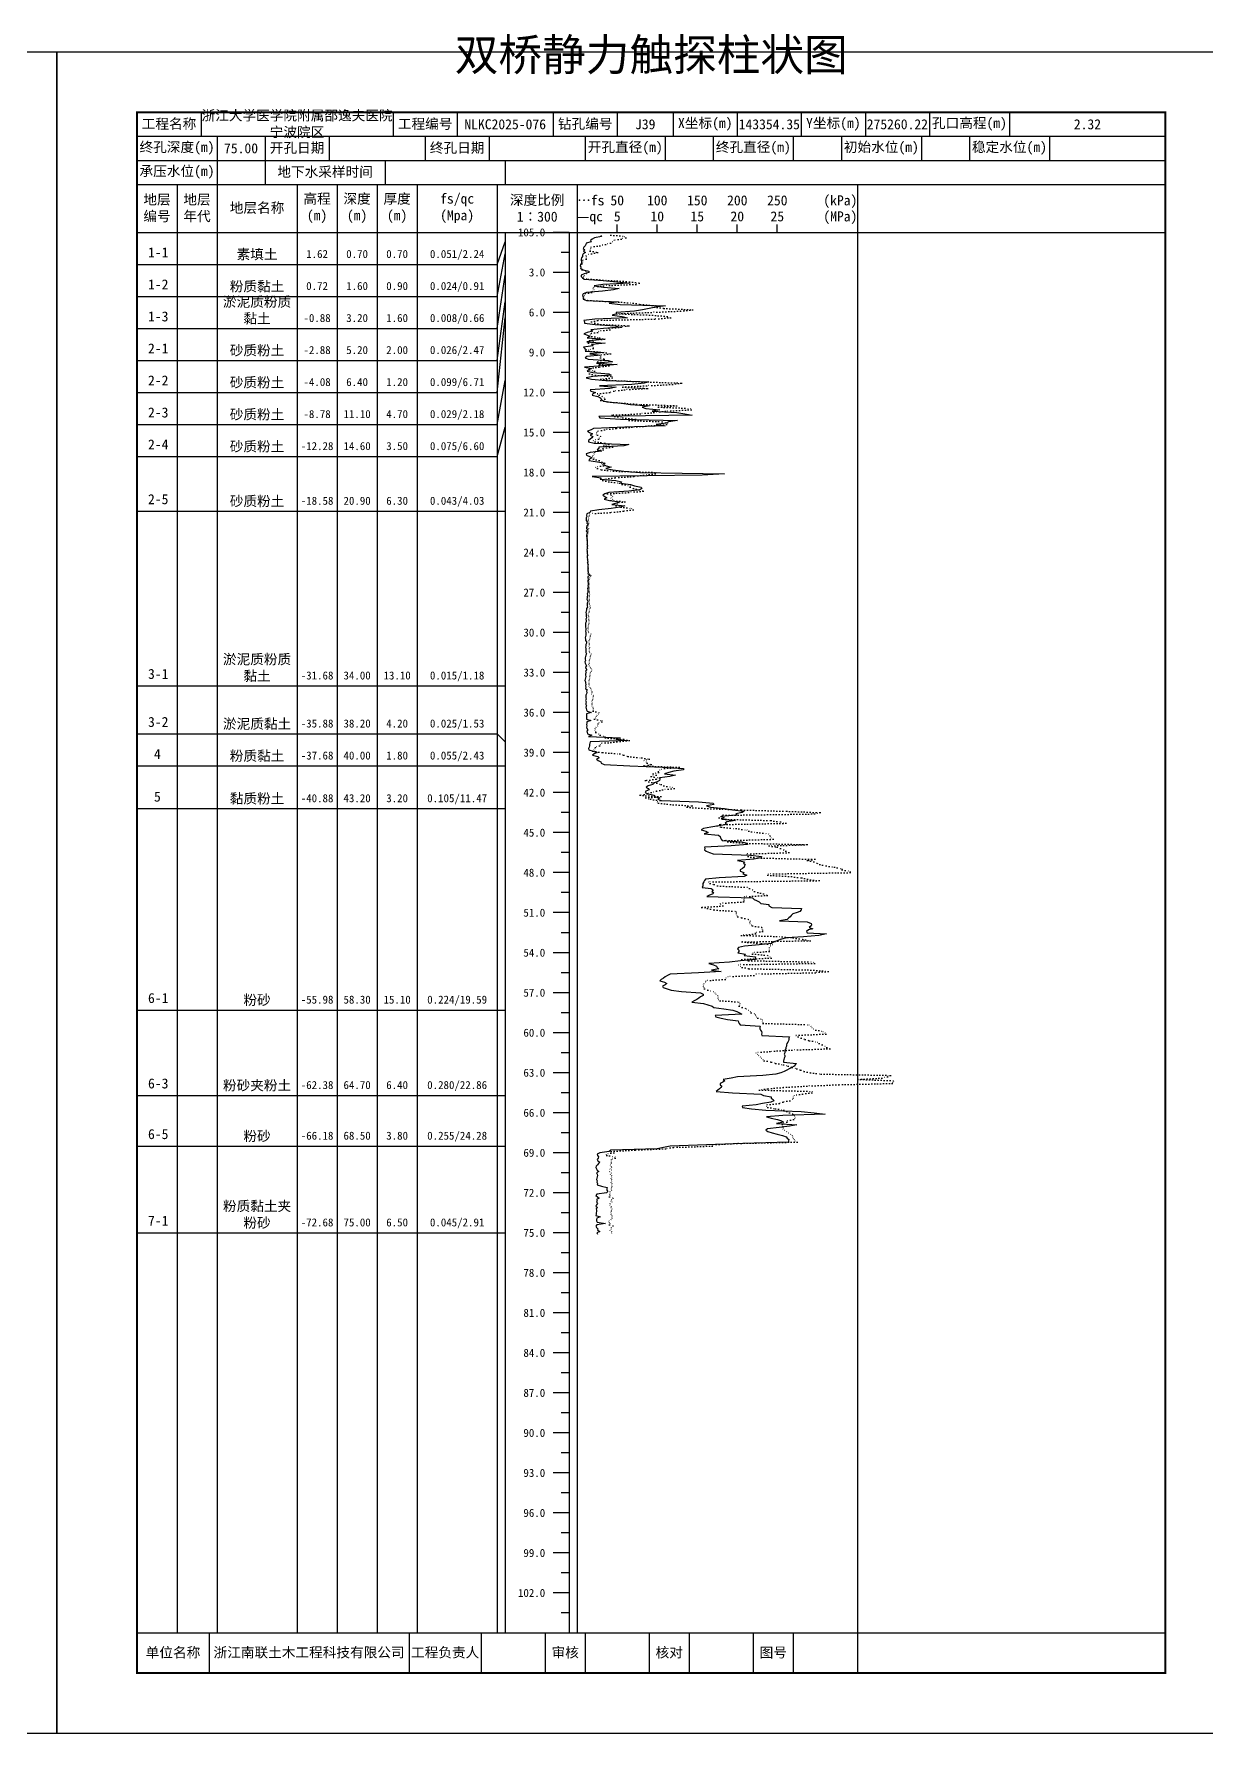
# Model space of a CAD drawing. Extents: x 297 to 65340, y 0 to 425.
# Drawn here: x 11577.3 to 11870.1, y 0 to 424.6 of the extents above; entities that cross this region are included whole.
import ezdxf
from ezdxf.enums import TextEntityAlignment as Align

# ---------------------------------------------------------------- set-up
doc = ezdxf.new("R2010")
doc.units = 0
doc.linetypes.add('DOT', pattern=[6.35, 0, -6.35])
doc.layers.add('FRAME', color=7, linetype='CONTINUOUS')
doc.layers.add('STRATUM', color=7, linetype='CONTINUOUS')
doc.styles.add('ST', font='')
doc.styles.get('ST').set_extended_font_data('SimSun')

msp = doc.modelspace()

# ---------------------------------------------------------------- linework, layer by layer
at = {"layer": 'FRAME', "color": 245, "linetype": 'Continuous'}
for points in [[(11286, 0), (11583, 0), (11583, 420), (11286, 420)], [(11583, 0), (11880, 0), (11880, 420), (11583, 420)]]:
    msp.add_lwpolyline(points, close=True, dxfattribs=at)
at = {"layer": 'FRAME', "linetype": 'Continuous', "const_width": 0.5}
msp.add_lwpolyline([(11603, 15), (11860, 15), (11860, 405), (11603, 405)], close=True, dxfattribs=at)
at = {"layer": 'FRAME', "color": 0, "linetype": 'Continuous'}
for points in [[(11619, 405), (11619, 399)], [(11667, 405), (11667, 399)], [(11683, 405), (11683, 399)], [(11707, 405), (11707, 399)], [(11723, 405), (11723, 399)], [(11737, 405), (11737, 399)], [(11753, 405), (11753, 399)], [(11769, 405), (11769, 399)], [(11785, 405), (11785, 399)], [(11801, 405), (11801, 399)], [(11821, 405), (11821, 399)], [(11860, 405), (11860, 399)], [(11603, 399), (11860, 399)], [(11623, 399), (11623, 393)], [(11635, 399), (11635, 393)], [(11651, 399), (11651, 393)], [(11675, 399), (11675, 393)], [(11691, 399), (11691, 393)], [(11715, 399), (11715, 393)], [(11735, 399), (11735, 393)], [(11747, 399), (11747, 393)], [(11767, 399), (11767, 393)], [(11779, 399), (11779, 393)], [(11799, 399), (11799, 393)], [(11811, 399), (11811, 393)], [(11831, 399), (11831, 393)], [(11860, 399), (11860, 393)], [(11603, 393), (11860, 393)], [(11623, 393), (11623, 387)], [(11635, 393), (11635, 387)], [(11665, 393), (11665, 387)], [(11695, 393), (11695, 387)], [(11603, 387), (11860, 387)], [(11613, 387), (11613, 25)], [(11623, 387), (11623, 25)], [(11643, 387), (11643, 25)], [(11653, 387), (11653, 25)], [(11663, 387), (11663, 25)], [(11673, 387), (11673, 25)], [(11693, 387), (11693, 25)], [(11713, 387), (11713, 25)], [(11783, 387), (11783, 25)], [(11603, 375), (11860, 375)], [(11695, 375), (11695, 25)], [(11711, 375), (11711, 25)], [(11723, 375), (11723, 377)], [(11733, 375), (11733, 377)], [(11743, 375), (11743, 377)], [(11753, 375), (11753, 377)], [(11763, 375), (11763, 377)], [(11603, 25), (11860, 25)], [(11621, 25), (11621, 15)], [(11671, 25), (11671, 15)], [(11689, 25), (11689, 15)], [(11705, 25), (11705, 15)], [(11715, 25), (11715, 15)], [(11731, 25), (11731, 15)], [(11741, 25), (11741, 15)], [(11757, 25), (11757, 15)], [(11767, 25), (11767, 15)], [(11783, 25), (11783, 15)]]:
    msp.add_lwpolyline(points, dxfattribs=at)
at = {"layer": 'STRATUM', "linetype": 'Continuous'}
for points in [[(11711, 375), (11707, 375)], [(11718.94, 374.33), (11719.04, 374), (11717.36, 373.67), (11716.74, 373.33), (11716.32, 373), (11716.52, 372.67), (11715.24, 372.33), (11715.12, 372), (11714.96, 371.67), (11714.64, 371.33), (11714.5, 371), (11714.88, 370.67), (11714.54, 370.33), (11715.06, 370), (11714.46, 369.67), (11714.28, 369.33), (11714.32, 369), (11714.06, 368.67), (11713.96, 368.33), (11714.02, 368), (11714.06, 367.67), (11714.06, 367.33), (11713.84, 367), (11713.76, 366.67), (11713.92, 366.33), (11713.84, 366), (11714.48, 365.67), (11715.88, 365.33), (11715.92, 365), (11714.76, 364.67), (11713.96, 364.33), (11713.96, 364), (11714.34, 363.67), (11714.74, 363.33), (11719.46, 363), (11722.94, 362.67), (11726.2, 362.33), (11719.4, 362), (11717.22, 361.67), (11719.6, 361.33), (11723.5, 361), (11722.08, 360.67), (11719.34, 360.33), (11715.32, 360), (11714.46, 359.67), (11714.32, 359.33), (11714.42, 359), (11714.48, 358.67), (11714.48, 358.33), (11715.3, 358), (11723.34, 357.67), (11721, 357.33), (11723.74, 357), (11735.04, 356.67), (11732.66, 356.33), (11731, 356), (11729.34, 355.67), (11727.28, 355.33), (11722.72, 355), (11722.8, 354.67), (11721.72, 354.33), (11724.2, 354), (11725.56, 353.67), (11717.38, 353.33), (11714.64, 353), (11714.8, 352.67), (11714.82, 352.33), (11717.5, 352), (11722.46, 351.67), (11723.74, 351.33), (11719.56, 351), (11716.4, 350.67), (11716.9, 350.33), (11715.52, 350), (11714.68, 349.67), (11715.58, 349.33), (11716.14, 349), (11715.48, 348.67), (11719.98, 348.33), (11717, 348), (11715.42, 347.67), (11720, 347.33), (11716.68, 347), (11716.88, 346.67), (11714.6, 346.33), (11714.9, 346), (11715.32, 345.67), (11714.96, 345.33), (11719.76, 345), (11716.16, 344.67), (11718.98, 344.33), (11715.42, 344), (11714.98, 343.67), (11715.7, 343.33), (11720.74, 343), (11721.84, 342.67), (11717.8, 342.33), (11722.96, 342), (11719.4, 341.67), (11714.84, 341.33), (11716.6, 341), (11715.78, 340.67), (11715.46, 340.33), (11716.88, 340), (11720.94, 339.67), (11721.48, 339.33), (11716.9, 339), (11715.22, 338.67), (11716.56, 338.33), (11720.18, 338), (11730.92, 337.67), (11729.7, 337.33), (11726.66, 337), (11718.54, 336.67), (11722.76, 336.33), (11721.12, 336), (11716.24, 335.67), (11716.44, 335.33), (11717.58, 335), (11716.88, 334.67), (11716.7, 334.33), (11718.16, 334), (11718.74, 333.67), (11718.96, 333.33), (11719.28, 333), (11720.38, 332.67), (11724.04, 332.33), (11726.32, 332), (11730.98, 331.67), (11729.22, 331.33), (11730.14, 331), (11733.66, 330.67), (11731.7, 330.33), (11737.9, 330), (11739.9, 329.67), (11741.7, 329.33), (11718.42, 329), (11718.68, 328.67), (11723.8, 328.33), (11738.04, 328), (11735.8, 327.67), (11735.24, 327.33), (11732.76, 327), (11735, 326.67), (11724.94, 326.33), (11717.06, 326), (11716.46, 325.67), (11715.58, 325.33), (11716.04, 325), (11716.78, 324.67), (11716.24, 324.33), (11716.88, 324), (11716.66, 323.67), (11716.22, 323.33), (11715.82, 323), (11715.82, 322.67), (11717.26, 322.33), (11725.88, 322), (11724.62, 321.67), (11718.38, 321.33), (11718.38, 321), (11718.02, 320.67), (11719.04, 320.33), (11716.26, 320), (11715.24, 319.67), (11715.34, 319.33), (11716.04, 319), (11716.64, 318.67), (11716.08, 318.33), (11715.94, 318), (11718.1, 317.67), (11719.98, 317.33), (11719.58, 317), (11720.26, 316.67), (11721.52, 316.33), (11720.18, 316), (11721.88, 315.67), (11724.66, 315.33), (11728.62, 315), (11749.84, 314.67), (11744.2, 314.33), (11716.7, 314), (11719.02, 313.67), (11718.76, 313.33), (11722.68, 313), (11724.08, 312.67), (11723.94, 312.33), (11726.3, 312), (11727.28, 311.67), (11729, 311.33), (11729.14, 311), (11728.68, 310.67), (11725.94, 310.33), (11720.88, 310), (11719.9, 309.67), (11719.38, 309.33), (11719.92, 309), (11720.4, 308.67), (11719.76, 308.33), (11721.04, 308), (11723.66, 307.67), (11722.84, 307.33), (11721.68, 307), (11724.88, 306.67), (11723.62, 306.33), (11721.52, 306), (11718.44, 305.67), (11716.28, 305.33), (11716.18, 305), (11715.44, 304.67), (11715.34, 304.33), (11715.4, 304), (11715.22, 303.67), (11715.2, 303.33), (11715.26, 303), (11715.5, 302.67), (11715.38, 302.33), (11715.7, 302), (11715.38, 301.67), (11715.34, 301.33), (11715.3, 301), (11715.56, 300.67), (11715.26, 300.33), (11715.54, 300), (11715.38, 299.67), (11715.34, 299.33), (11715.34, 299), (11715.38, 298.67), (11715.42, 298.33), (11715.48, 298), (11715.46, 297.67), (11715.5, 297.33), (11715.5, 297), (11715.54, 296.67), (11715.5, 296.33), (11715.46, 296), (11715.44, 295.67), (11715.5, 295.33), (11715.48, 295), (11715.48, 294.67), (11715.66, 294.33), (11715.52, 294), (11715.52, 293.67), (11715.54, 293.33), (11715.6, 293), (11715.62, 292.67), (11715.6, 292.33), (11715.74, 292), (11715.68, 291.67), (11715.66, 291.33), (11715.66, 291), (11715.66, 290.67), (11715.68, 290.33), (11715.7, 290), (11715.62, 289.67), (11716.26, 289.33), (11715.64, 289), (11715.66, 288.67), (11715.7, 288.33), (11715.66, 288), (11715.66, 287.67), (11715.72, 287.33), (11715.7, 287), (11715.66, 286.67), (11715.72, 286.33), (11715.54, 286), (11715.68, 285.67), (11715.66, 285.33), (11715.66, 285), (11715.52, 284.67), (11715.56, 284.33), (11715.48, 284), (11715.48, 283.67), (11715.42, 283.33), (11715.56, 283), (11715.66, 282.67), (11715.52, 282.33), (11715.5, 282), (11715.52, 281.67), (11715.54, 281.33), (11715.3, 281), (11715.32, 280.67), (11715.2, 280.33), (11715.16, 280), (11715.2, 279.67), (11715.24, 279.33), (11715.2, 279), (11715.3, 278.67), (11715.16, 278.33), (11715.24, 278), (11715.22, 277.67), (11715.06, 277.33), (11715.08, 277), (11715.08, 276.67), (11715.04, 276.33), (11715.12, 276), (11715.14, 275.67), (11715.06, 275.33), (11715.12, 275), (11715.18, 274.67), (11715.12, 274.33), (11715.08, 274), (11715.02, 273.67), (11715.06, 273.33), (11715.04, 273), (11715.3, 272.67), (11715.3, 272.33), (11715.14, 272), (11715.12, 271.67), (11715.08, 271.33), (11715.18, 271), (11715.14, 270.67), (11715.12, 270.33), (11715.12, 270), (11715.32, 269.67), (11715.18, 269.33), (11715.08, 269), (11715.02, 268.67), (11715.02, 268.33), (11715.04, 268), (11714.92, 267.67), (11714.96, 267.33), (11715.16, 267), (11715.34, 266.67), (11715.04, 266.33), (11715.14, 266), (11715.4, 265.67), (11715.06, 265.33), (11715.22, 265), (11715.08, 264.67), (11715.08, 264.33), (11715.18, 264), (11715.04, 263.67), (11715.02, 263.33), (11714.88, 263), (11715.08, 262.67), (11715.1, 262.33), (11715.12, 262), (11715.06, 261.67), (11715.12, 261.33), (11715.08, 261), (11715.52, 260.67), (11715.32, 260.33), (11715.44, 260), (11715.28, 259.67), (11715.12, 259.33), (11715.14, 259), (11715.12, 258.67), (11715.24, 258.33), (11715.08, 258), (11715.22, 257.67), (11715.12, 257.33), (11715.18, 257), (11715.32, 256.67), (11715.16, 256.33), (11715.22, 256), (11715.32, 255.67), (11715.48, 255.33), (11716.5, 255), (11715.34, 254.67), (11715.3, 254.33), (11715.3, 254), (11715.34, 253.67), (11715.34, 253.33), (11716.44, 253), (11715.4, 252.67), (11715.44, 252.33), (11715.36, 252), (11715.44, 251.67), (11715.34, 251.33), (11715.42, 251), (11715.64, 250.67), (11715.44, 250.33), (11715.5, 250), (11715.54, 249.67), (11716.68, 249.33), (11715.86, 249), (11723.72, 248.67), (11722.62, 248.33), (11725.68, 248), (11716.24, 247.67), (11716.12, 247.33), (11716.06, 247), (11716.04, 246.67), (11716, 246.33), (11715.78, 246), (11715.88, 245.67), (11717.02, 245.33), (11717.96, 245), (11717.24, 244.67), (11716.84, 244.33), (11718.16, 244), (11718.46, 243.67), (11717.86, 243.33), (11718.24, 243), (11718.88, 242.67), (11718.98, 242.33), (11719.7, 242), (11726.14, 241.67), (11734.32, 241.33), (11739.52, 241), (11739.6, 240.67), (11737.12, 240.33), (11735.9, 240), (11734.84, 239.67), (11737.58, 239.33), (11736.12, 239), (11733.68, 238.67), (11733.68, 238.33), (11733.58, 238), (11733.02, 237.67), (11731.96, 237.33), (11731.9, 237), (11730.7, 236.67), (11730.22, 236.33), (11730.74, 236), (11731.02, 235.67), (11730.14, 235.33), (11730, 235), (11730.72, 234.67), (11732.2, 234.33), (11732.24, 234), (11733.68, 233.67), (11733.14, 233.33), (11734, 233), (11743.3, 232.67), (11746.96, 232.33), (11747.12, 232), (11745.28, 231.67), (11746.28, 231.33), (11749.8, 231), (11751.82, 230.67), (11754.7, 230.33), (11754.22, 230), (11752.66, 229.67), (11752.86, 229.33), (11748.94, 229), (11749.74, 228.67), (11749.14, 228.33), (11752.54, 228), (11750.38, 227.67), (11750, 227.33), (11750.56, 227), (11748.38, 226.67), (11746.4, 226.33), (11744.52, 226), (11744, 225.67), (11745.1, 225.33), (11745.7, 225), (11744.76, 224.67), (11748.28, 224.33), (11748.7, 224), (11748.8, 223.67), (11748.96, 223.33), (11749.24, 223), (11754.12, 222.67), (11755.48, 222.33), (11755.54, 222), (11751.48, 221.67), (11744.78, 221.33), (11744.86, 221), (11744.84, 220.67), (11745.22, 220.33), (11746.02, 220), (11746.98, 219.67), (11756.28, 219.33), (11759.02, 219), (11758.94, 218.67), (11757.14, 218.33), (11753.06, 218), (11754.8, 217.67), (11754.56, 217.33), (11754.98, 217), (11754.78, 216.67), (11754.68, 216.33), (11754.26, 216), (11753.76, 215.67), (11753.76, 215.33), (11754.64, 215), (11754.42, 214.67), (11755.42, 214.33), (11754.7, 214), (11748.5, 213.67), (11745.08, 213.33), (11744.82, 213), (11744.68, 212.67), (11744.36, 212.33), (11744.36, 212), (11744.38, 211.67), (11744.26, 211.33), (11746.48, 211), (11747, 210.67), (11746.64, 210.33), (11747.04, 210), (11746.86, 209.67), (11745.9, 209.33), (11745.36, 209), (11756.8, 208.67), (11757.22, 208.33), (11757.78, 208), (11758.5, 207.67), (11758.9, 207.33), (11760.92, 207), (11760.92, 206.67), (11761.6, 206.33), (11769.02, 206), (11768.96, 205.67), (11768.62, 205.33), (11768, 205), (11766.88, 204.67), (11766.48, 204.33), (11766.22, 204), (11765.92, 203.67), (11765.46, 203.33), (11763.56, 203), (11770.42, 202.67), (11771.5, 202.33), (11771.56, 202), (11771.5, 201.67), (11770.92, 201.33), (11771.88, 201), (11770.82, 200.67), (11770.28, 200.33), (11770.5, 200), (11775.3, 199.67), (11773.36, 199.33), (11769.54, 199), (11765.32, 198.67), (11763.74, 198.33), (11762.98, 198), (11762.16, 197.67), (11761.52, 197.33), (11758.46, 197), (11754.78, 196.67), (11753.32, 196.33), (11753.04, 196), (11753.36, 195.67), (11753.36, 195.33), (11753.16, 195), (11755.08, 194.67), (11754.68, 194.33), (11757.54, 194), (11757.44, 193.67), (11757.56, 193.33), (11753.82, 193), (11751.02, 192.67), (11745.92, 192.33), (11747.04, 192), (11747.82, 191.67), (11747.98, 191.33), (11748.36, 191), (11746.54, 190.67), (11749, 190.33), (11743.34, 190), (11736.26, 189.67), (11735.6, 189.33), (11735, 189), (11734.56, 188.67), (11733.98, 188.33), (11733.62, 188), (11734.78, 187.67), (11735.38, 187.33), (11734.98, 187), (11734.3, 186.67), (11734.48, 186.33), (11735.46, 186), (11736.46, 185.67), (11739.02, 185.33), (11743.8, 185), (11744.48, 184.67), (11744.48, 184.33), (11743.82, 184), (11743.42, 183.67), (11742.88, 183.33), (11742.24, 183), (11741.62, 182.67), (11744.56, 182.33), (11745.68, 182), (11746.7, 181.67), (11747.14, 181.33), (11749.64, 181), (11751.88, 180.67), (11752.88, 180.33), (11753.52, 180), (11754.1, 179.67), (11747.44, 179.33), (11747.6, 179), (11748.96, 178.67), (11750.56, 178.33), (11753.24, 178), (11753.32, 177.67), (11753.44, 177.33), (11753.68, 177), (11758.68, 176.67), (11758.6, 176.33), (11758.64, 176), (11758.82, 175.67), (11759.08, 175.33), (11759.1, 175), (11759.06, 174.67), (11759.16, 174.33), (11766.08, 174), (11765.92, 173.67), (11765.92, 173.33), (11765.78, 173), (11765.62, 172.67), (11765.34, 172.33), (11765.3, 172), (11765.32, 171.67), (11765.16, 171.33), (11765.12, 171), (11764.92, 170.67), (11764.88, 170.33), (11764.86, 170), (11764.7, 169.67), (11764.9, 169.33), (11764.84, 169), (11764.74, 168.67), (11764.64, 168.33), (11764.58, 168), (11764.58, 167.67), (11767.78, 167.33), (11767.5, 167), (11767.2, 166.67), (11766.6, 166.33), (11765.98, 166), (11765.38, 165.67), (11764.72, 165.33), (11763.84, 165), (11762.66, 164.67), (11759.38, 164.33), (11753.04, 164), (11751.44, 163.67), (11749.46, 163.33), (11749.9, 163), (11749.38, 162.67), (11748.74, 162.33), (11748.7, 162), (11749.14, 161.67), (11748.92, 161.33), (11748.52, 161), (11748.1, 160.67), (11747.72, 160.33), (11751.84, 160), (11758.88, 159.67), (11759.54, 159.33), (11761.48, 159), (11761.5, 158.67), (11762, 158.33), (11762.12, 158), (11761.38, 157.67), (11759.3, 157.33), (11757.7, 157), (11754.2, 156.67), (11754.32, 156.33), (11756.52, 156), (11760.1, 155.67), (11768.98, 155.33), (11772.18, 155), (11774.98, 154.67), (11764.34, 154.33), (11760.28, 154), (11761.48, 153.67), (11763.06, 153.33), (11764.06, 153), (11764.58, 152.67), (11762.82, 152.33), (11767.88, 152), (11766.06, 151.67), (11763.44, 151.33), (11760.52, 151), (11760.16, 150.67), (11760.62, 150.33), (11761.7, 150), (11762.98, 149.67), (11764.32, 149.33), (11765.24, 149), (11765.48, 148.67), (11765.86, 148.33), (11765.78, 148), (11765.82, 147.67), (11754.4, 147.33), (11745.32, 147), (11736.24, 146.67), (11734.52, 146.33), (11732.94, 146), (11721.36, 145.67), (11720.96, 145.33), (11718.66, 145), (11717.98, 144.67), (11718.06, 144.33), (11718.3, 144), (11718.2, 143.67), (11718.02, 143.33), (11718.16, 143), (11718.68, 142.67), (11718.3, 142.33), (11718.06, 142), (11717.74, 141.67), (11717.68, 141.33), (11717.86, 141), (11718.02, 140.67), (11718.44, 140.33), (11717.78, 140), (11717.96, 139.67), (11718.06, 139.33), (11717.96, 139), (11717.88, 138.67), (11717.78, 138.33), (11718.02, 138), (11717.94, 137.67), (11718.08, 137.33), (11717.98, 137), (11719.06, 136.67), (11720.52, 136.33), (11720.38, 136), (11720.36, 135.67), (11720.64, 135.33), (11720.34, 135), (11717.9, 134.67), (11717.68, 134.33), (11718.08, 134), (11718.52, 133.67), (11717.78, 133.33), (11717.98, 133), (11717.86, 132.67), (11718.06, 132.33), (11717.78, 132), (11717.68, 131.67), (11718.08, 131.33), (11717.76, 131), (11717.78, 130.67), (11717.86, 130.33), (11717.76, 130), (11717.74, 129.67), (11717.64, 129.33), (11718.7, 129), (11717.9, 128.67), (11717.86, 128.33), (11717.78, 128), (11718.02, 127.67), (11720.08, 127.33), (11717.9, 127), (11717.68, 126.67), (11717.86, 126.33), (11718.12, 126), (11718.08, 125.67), (11718.64, 125.33), (11717.9, 125), (11718.06, 124.67)], [(11693, 367), (11695, 372.67)], [(11693, 359), (11695, 369.67)], [(11711, 370), (11709, 370)], [(11603, 367), (11613, 367)], [(11613, 367), (11623, 367)], [(11623, 367), (11643, 367)], [(11643, 367), (11653, 367)], [(11653, 367), (11663, 367)], [(11663, 367), (11673, 367)], [(11673, 367), (11693, 367)], [(11693, 351), (11695, 364.33)], [(11711, 365), (11707, 365)], [(11603, 359), (11613, 359)], [(11613, 359), (11623, 359)], [(11623, 359), (11643, 359)], [(11643, 359), (11653, 359)], [(11653, 359), (11663, 359)], [(11663, 359), (11673, 359)], [(11673, 359), (11693, 359)], [(11693, 343), (11695, 357.67)], [(11711, 360), (11709, 360)], [(11693, 335), (11695, 353.67)], [(11711, 355), (11707, 355)], [(11603, 351), (11613, 351)], [(11613, 351), (11623, 351)], [(11623, 351), (11643, 351)], [(11643, 351), (11653, 351)], [(11653, 351), (11663, 351)], [(11663, 351), (11673, 351)], [(11673, 351), (11693, 351)], [(11711, 350), (11709, 350)], [(11711, 345), (11707, 345)], [(11603, 343), (11613, 343)], [(11613, 343), (11623, 343)], [(11623, 343), (11643, 343)], [(11643, 343), (11653, 343)], [(11653, 343), (11663, 343)], [(11663, 343), (11673, 343)], [(11673, 343), (11693, 343)], [(11711, 340), (11709, 340)], [(11693, 327), (11695, 338)], [(11603, 335), (11613, 335)], [(11613, 335), (11623, 335)], [(11623, 335), (11643, 335)], [(11643, 335), (11653, 335)], [(11653, 335), (11663, 335)], [(11663, 335), (11673, 335)], [(11673, 335), (11693, 335)], [(11711, 335), (11707, 335)], [(11603, 327), (11613, 327)], [(11613, 327), (11623, 327)], [(11623, 327), (11643, 327)], [(11643, 327), (11653, 327)], [(11653, 327), (11663, 327)], [(11663, 327), (11673, 327)], [(11673, 327), (11693, 327)], [(11711, 330), (11709, 330)], [(11693, 319), (11695, 326.33)], [(11711, 325), (11707, 325)], [(11603, 319), (11613, 319)], [(11613, 319), (11623, 319)], [(11623, 319), (11643, 319)], [(11643, 319), (11653, 319)], [(11653, 319), (11663, 319)], [(11663, 319), (11673, 319)], [(11673, 319), (11693, 319)], [(11711, 320), (11709, 320)], [(11711, 315), (11707, 315)], [(11711, 310), (11709, 310)], [(11603, 305.33), (11613, 305.33)], [(11613, 305.33), (11623, 305.33)], [(11623, 305.33), (11643, 305.33)], [(11643, 305.33), (11653, 305.33)], [(11653, 305.33), (11663, 305.33)], [(11663, 305.33), (11673, 305.33)], [(11673, 305.33), (11693, 305.33)], [(11693, 305.33), (11695, 305.33)], [(11711, 305), (11707, 305)], [(11711, 300), (11709, 300)], [(11711, 295), (11707, 295)], [(11711, 290), (11709, 290)], [(11711, 285), (11707, 285)], [(11711, 280), (11709, 280)], [(11711, 275), (11707, 275)], [(11711, 270), (11709, 270)], [(11711, 265), (11707, 265)], [(11603, 261.67), (11613, 261.67)], [(11613, 261.67), (11623, 261.67)], [(11623, 261.67), (11643, 261.67)], [(11643, 261.67), (11653, 261.67)], [(11653, 261.67), (11663, 261.67)], [(11663, 261.67), (11673, 261.67)], [(11673, 261.67), (11693, 261.67)], [(11693, 261.67), (11695, 261.67)], [(11711, 260), (11709, 260)], [(11711, 255), (11707, 255)], [(11603, 249.67), (11613, 249.67)], [(11613, 249.67), (11623, 249.67)], [(11623, 249.67), (11643, 249.67)], [(11643, 249.67), (11653, 249.67)], [(11653, 249.67), (11663, 249.67)], [(11663, 249.67), (11673, 249.67)], [(11673, 249.67), (11693, 249.67)], [(11693, 249.67), (11695, 247.67)], [(11711, 250), (11709, 250)], [(11711, 245), (11707, 245)], [(11603, 241.67), (11613, 241.67)], [(11613, 241.67), (11623, 241.67)], [(11623, 241.67), (11643, 241.67)], [(11643, 241.67), (11653, 241.67)], [(11653, 241.67), (11663, 241.67)], [(11663, 241.67), (11673, 241.67)], [(11673, 241.67), (11693, 241.67)], [(11693, 241.67), (11695, 241.67)], [(11711, 240), (11709, 240)], [(11711, 235), (11707, 235)], [(11603, 231), (11613, 231)], [(11613, 231), (11623, 231)], [(11623, 231), (11643, 231)], [(11643, 231), (11653, 231)], [(11653, 231), (11663, 231)], [(11663, 231), (11673, 231)], [(11673, 231), (11693, 231)], [(11693, 231), (11695, 231)], [(11711, 230), (11709, 230)], [(11711, 225), (11707, 225)], [(11711, 220), (11709, 220)], [(11711, 215), (11707, 215)], [(11711, 210), (11709, 210)], [(11711, 205), (11707, 205)], [(11711, 200), (11709, 200)], [(11711, 195), (11707, 195)], [(11711, 190), (11709, 190)], [(11711, 185), (11707, 185)], [(11603, 180.67), (11613, 180.67)], [(11613, 180.67), (11623, 180.67)], [(11623, 180.67), (11643, 180.67)], [(11643, 180.67), (11653, 180.67)], [(11653, 180.67), (11663, 180.67)], [(11663, 180.67), (11673, 180.67)], [(11673, 180.67), (11693, 180.67)], [(11693, 180.67), (11695, 180.67)], [(11711, 180), (11709, 180)], [(11711, 175), (11707, 175)], [(11711, 170), (11709, 170)], [(11711, 165), (11707, 165)], [(11603, 159.33), (11613, 159.33)], [(11613, 159.33), (11623, 159.33)], [(11623, 159.33), (11643, 159.33)], [(11643, 159.33), (11653, 159.33)], [(11653, 159.33), (11663, 159.33)], [(11663, 159.33), (11673, 159.33)], [(11673, 159.33), (11693, 159.33)], [(11693, 159.33), (11695, 159.33)], [(11711, 160), (11709, 160)], [(11711, 155), (11707, 155)], [(11711, 150), (11709, 150)], [(11603, 146.67), (11613, 146.67)], [(11613, 146.67), (11623, 146.67)], [(11623, 146.67), (11643, 146.67)], [(11643, 146.67), (11653, 146.67)], [(11653, 146.67), (11663, 146.67)], [(11663, 146.67), (11673, 146.67)], [(11673, 146.67), (11693, 146.67)], [(11693, 146.67), (11695, 146.67)], [(11711, 145), (11707, 145)], [(11711, 140), (11709, 140)], [(11711, 135), (11707, 135)], [(11711, 130), (11709, 130)], [(11603, 125), (11613, 125)], [(11613, 125), (11623, 125)], [(11623, 125), (11643, 125)], [(11643, 125), (11653, 125)], [(11653, 125), (11663, 125)], [(11663, 125), (11673, 125)], [(11673, 125), (11693, 125)], [(11693, 125), (11695, 125)], [(11711, 125), (11707, 125)], [(11711, 120), (11709, 120)], [(11711, 115), (11707, 115)], [(11711, 110), (11709, 110)], [(11711, 105), (11707, 105)], [(11711, 100), (11709, 100)], [(11711, 95), (11707, 95)], [(11711, 90), (11709, 90)], [(11711, 85), (11707, 85)], [(11711, 80), (11709, 80)], [(11711, 75), (11707, 75)], [(11711, 70), (11709, 70)], [(11711, 65), (11707, 65)], [(11711, 60), (11709, 60)], [(11711, 55), (11707, 55)], [(11711, 50), (11709, 50)], [(11711, 45), (11707, 45)], [(11711, 40), (11709, 40)], [(11711, 35), (11707, 35)], [(11711, 30), (11709, 30)]]:
    msp.add_lwpolyline(points, dxfattribs=at)
at = {"layer": 'STRATUM', "linetype": 'DOT', "ltscale": 0.1}
msp.add_lwpolyline([(11721.42, 374.33), (11724.76, 374), (11725.14, 373.67), (11723.96, 373.33), (11722.26, 373), (11721.94, 372.67), (11721.34, 372.33), (11720.08, 372), (11718.68, 371.67), (11716.42, 371.33), (11716.34, 371), (11716.26, 370.67), (11716.24, 370.33), (11718.04, 370), (11716.56, 369.67), (11715.14, 369.33), (11715.26, 369), (11715.26, 368.67), (11715.2, 368.33), (11714.36, 368), (11714.3, 367.67), (11714.26, 367.33), (11714.18, 367), (11713.96, 366.67), (11713.9, 366.33), (11714.04, 366), (11714.26, 365.67), (11715.24, 365.33), (11715.34, 365), (11715.38, 364.67), (11714.76, 364.33), (11714.54, 364), (11714.52, 363.67), (11715.72, 363.33), (11720.82, 363), (11726.1, 362.67), (11728.52, 362.33), (11727.64, 362), (11719.6, 361.67), (11717.06, 361.33), (11716.9, 361), (11717.22, 360.67), (11716.8, 360.33), (11716.56, 360), (11715.02, 359.67), (11714.82, 359.33), (11714.56, 359), (11714.58, 358.67), (11714.8, 358.33), (11715.68, 358), (11721.9, 357.67), (11726.98, 357.33), (11728.82, 357), (11732.74, 356.67), (11732.24, 356.33), (11734.7, 356), (11741.84, 355.67), (11738.8, 355.33), (11731.5, 355), (11722.94, 354.67), (11731.06, 354.33), (11735.48, 354), (11736.34, 353.67), (11732.28, 353.33), (11718.04, 353), (11716.54, 352.67), (11717.42, 352.33), (11718.9, 352), (11725.86, 351.67), (11724.02, 351.33), (11720.8, 351), (11721.14, 350.67), (11718.42, 350.33), (11718.06, 350), (11716.38, 349.67), (11716.16, 349.33), (11716.64, 349), (11718.6, 348.67), (11719.76, 348.33), (11716.18, 348), (11717.02, 347.67), (11715.84, 347.33), (11716.9, 347), (11716.8, 346.67), (11717.02, 346.33), (11717, 346), (11715.88, 345.67), (11715.78, 345.33), (11719.48, 345), (11721.28, 344.67), (11718.56, 344.33), (11718.86, 344), (11718.84, 343.67), (11719.7, 343.33), (11718.9, 343), (11718.14, 342.67), (11719.6, 342.33), (11718.6, 342), (11720.9, 341.67), (11718.42, 341.33), (11716.14, 341), (11716.1, 340.67), (11717.32, 340.33), (11716.62, 340), (11716.06, 339.67), (11717.6, 339.33), (11721.64, 339), (11721.7, 338.67), (11718.9, 338.33), (11721.84, 338), (11729.2, 337.67), (11739.02, 337.33), (11736.8, 337), (11730.32, 336.67), (11724.36, 336.33), (11730.58, 336), (11724.84, 335.67), (11722.14, 335.33), (11721.04, 335), (11717.98, 334.67), (11718.46, 334.33), (11719.24, 334), (11719.7, 333.67), (11719.94, 333.33), (11718.94, 333), (11720.66, 332.67), (11724.14, 332.33), (11728.94, 332), (11737.84, 331.67), (11733.3, 331.33), (11741.34, 331), (11741.5, 330.67), (11735.08, 330.33), (11732.18, 330), (11728.72, 329.67), (11721.72, 329.33), (11722.42, 329), (11724.44, 328.67), (11727.58, 328.33), (11726, 328), (11734.26, 327.67), (11735.62, 327.33), (11735.28, 327), (11731.6, 326.67), (11726.68, 326.33), (11722.64, 326), (11719.78, 325.67), (11718.08, 325.33), (11717.86, 325), (11717.72, 324.67), (11718.06, 324.33), (11718.84, 324), (11718.58, 323.67), (11718.34, 323.33), (11716.96, 323), (11717.48, 322.67), (11719.92, 322.33), (11720.94, 322), (11719.62, 321.67), (11721.78, 321.33), (11719.3, 321), (11719.52, 320.67), (11717.62, 320.33), (11717.4, 320), (11717.2, 319.67), (11716.94, 319.33), (11716.76, 319), (11717.14, 318.67), (11717.04, 318.33), (11718.52, 318), (11719.22, 317.67), (11719.08, 317.33), (11719.24, 317), (11719.58, 316.67), (11717.58, 316.33), (11718.08, 316), (11719.14, 315.67), (11722.06, 315.33), (11733, 315), (11732.48, 314.67), (11729.6, 314.33), (11727.08, 314), (11722.4, 313.67), (11719.78, 313.33), (11719.4, 313), (11720.86, 312.67), (11723.54, 312.33), (11724.22, 312), (11726.2, 311.67), (11726.2, 311.33), (11727.04, 311), (11728.5, 310.67), (11729.44, 310.33), (11725.78, 310), (11720.56, 309.67), (11721.6, 309.33), (11721.88, 309), (11721.38, 308.67), (11721.88, 308.33), (11721.42, 308), (11724.92, 307.67), (11723.02, 307.33), (11723.02, 307), (11722.72, 306.67), (11723.96, 306.33), (11726.54, 306), (11726.96, 305.67), (11724.5, 305.33), (11721.22, 305), (11716.14, 304.67), (11715.96, 304.33), (11715.92, 304), (11715.88, 303.67), (11715.78, 303.33), (11715.74, 303), (11715.82, 302.67), (11715.86, 302.33), (11715.78, 302), (11715.68, 301.67), (11715.52, 301.33), (11715.84, 301), (11715.72, 300.67), (11715.64, 300.33), (11715.7, 300), (11715.58, 299.67), (11715.48, 299.33), (11715.48, 299), (11715.5, 298.67), (11715.52, 298.33), (11715.4, 298), (11715.48, 297.67), (11715.46, 297.33), (11715.46, 297), (11715.4, 296.67), (11715.48, 296.33), (11715.56, 296), (11715.56, 295.67), (11715.44, 295.33), (11715.46, 295), (11715.48, 294.67), (11715.46, 294.33), (11715.46, 294), (11715.46, 293.67), (11715.52, 293.33), (11715.56, 293), (11715.52, 292.67), (11715.56, 292.33), (11715.64, 292), (11715.68, 291.67), (11715.78, 291.33), (11715.72, 291), (11715.72, 290.67), (11715.74, 290.33), (11715.74, 290), (11716.02, 289.67), (11716.38, 289.33), (11716.38, 289), (11716.14, 288.67), (11715.98, 288.33), (11715.86, 288), (11715.9, 287.67), (11715.92, 287.33), (11715.88, 287), (11715.92, 286.67), (11715.88, 286.33), (11715.92, 286), (11715.96, 285.67), (11715.96, 285.33), (11716.02, 285), (11716.14, 284.67), (11716.02, 284.33), (11716.02, 284), (11715.96, 283.67), (11716, 283.33), (11716, 283), (11715.98, 282.67), (11715.98, 282.33), (11716, 282), (11716.16, 281.67), (11716.32, 281.33), (11716.16, 281), (11716.02, 280.67), (11716, 280.33), (11715.92, 280), (11715.7, 279.67), (11715.72, 279.33), (11715.8, 279), (11715.78, 278.67), (11715.82, 278.33), (11715.92, 278), (11715.92, 277.67), (11715.92, 277.33), (11715.88, 277), (11715.8, 276.67), (11715.7, 276.33), (11715.68, 276), (11715.68, 275.67), (11715.76, 275.33), (11715.84, 275), (11716.44, 274.67), (11716.3, 274.33), (11716.22, 274), (11716.18, 273.67), (11716.14, 273.33), (11715.88, 273), (11715.92, 272.67), (11715.96, 272.33), (11715.96, 272), (11715.94, 271.67), (11716.04, 271.33), (11716.02, 271), (11715.96, 270.67), (11715.96, 270.33), (11716.06, 270), (11716.48, 269.67), (11716.38, 269.33), (11716.24, 269), (11716.24, 268.67), (11716.14, 268.33), (11716.02, 268), (11716, 267.67), (11716, 267.33), (11715.86, 267), (11716, 266.67), (11716.24, 266.33), (11716.4, 266), (11716.54, 265.67), (11716.52, 265.33), (11716.32, 265), (11716.14, 264.67), (11716.16, 264.33), (11716.1, 264), (11716.06, 263.67), (11716.04, 263.33), (11715.94, 263), (11715.92, 262.67), (11715.92, 262.33), (11715.92, 262), (11715.94, 261.67), (11716.12, 261.33), (11716.32, 261), (11716.46, 260.67), (11716.64, 260.33), (11716.68, 260), (11716.56, 259.67), (11717.04, 259.33), (11716.98, 259), (11716.9, 258.67), (11716.86, 258.33), (11716.72, 258), (11716.7, 257.67), (11716.62, 257.33), (11716.64, 257), (11716.62, 256.67), (11716.94, 256.33), (11716.96, 256), (11716.96, 255.67), (11716.96, 255.33), (11718.46, 255), (11718.3, 254.67), (11717.98, 254.33), (11717.76, 254), (11717.64, 253.67), (11717.36, 253.33), (11719.12, 253), (11719.16, 252.67), (11718.12, 252.33), (11718.14, 252), (11718.12, 251.67), (11717.74, 251.33), (11717.42, 251), (11717.44, 250.67), (11717.56, 250.33), (11717.64, 250), (11718.36, 249.67), (11718.74, 249.33), (11719.9, 249), (11720.04, 248.67), (11724.56, 248.33), (11725.96, 248), (11722.9, 247.67), (11719.14, 247.33), (11718.78, 247), (11718.58, 246.67), (11717.48, 246.33), (11717.5, 246), (11717.22, 245.67), (11716.92, 245.33), (11719.4, 245), (11723.64, 244.67), (11724.66, 244.33), (11725.7, 244), (11729.14, 243.67), (11731, 243.33), (11729.62, 243), (11730.2, 242.67), (11730.48, 242.33), (11731.44, 242), (11729.66, 241.67), (11738.48, 241.33), (11734.78, 241), (11733.6, 240.67), (11733.22, 240.33), (11733.32, 240), (11732.02, 239.67), (11732.7, 239.33), (11731.5, 239), (11733.6, 238.67), (11732.64, 238.33), (11730.08, 238), (11730.88, 237.67), (11732.88, 237.33), (11734, 237), (11734.66, 236.67), (11736.72, 236.33), (11737.2, 236), (11734.32, 235.67), (11732.84, 235.33), (11731.52, 235), (11730.46, 234.67), (11728.72, 234.33), (11733.86, 234), (11730.12, 233.67), (11731.34, 233.33), (11733.74, 233), (11732.98, 232.67), (11733.32, 232.33), (11736.28, 232), (11741.72, 231.67), (11740.46, 231.33), (11745.66, 231), (11754.08, 230.67), (11765.34, 230.33), (11773.72, 230), (11772.3, 229.67), (11749.36, 229.33), (11748.86, 229), (11748.44, 228.67), (11750.1, 228.33), (11761.44, 228), (11763.82, 227.67), (11765.14, 227.33), (11748.64, 227), (11747.98, 226.67), (11749.02, 226.33), (11752.68, 226), (11755.38, 225.67), (11755.86, 225.33), (11757.94, 225), (11760.84, 224.67), (11761.06, 224.33), (11761.2, 224), (11761.36, 223.67), (11761.96, 223.33), (11749.9, 223), (11750.62, 222.67), (11755.42, 222.33), (11770.46, 222), (11760.96, 221.67), (11762.98, 221.33), (11763.78, 221), (11764.62, 220.67), (11765.14, 220.33), (11765.92, 220), (11755.36, 219.67), (11755.86, 219.33), (11755.68, 219), (11758.28, 218.67), (11772.38, 218.33), (11770.54, 218), (11772.14, 217.67), (11773, 217.33), (11773.6, 217), (11775.2, 216.67), (11777.26, 216.33), (11779.06, 216), (11779.22, 215.67), (11781.16, 215.33), (11781.18, 215), (11760.8, 214.67), (11760.62, 214.33), (11766.58, 214), (11769.1, 213.67), (11770.58, 213.33), (11773.44, 213), (11745.78, 212.67), (11746.22, 212.33), (11747.2, 212), (11748.08, 211.67), (11755.68, 211.33), (11756.04, 211), (11756.8, 210.67), (11757.26, 210.33), (11758.12, 210), (11759.58, 209.67), (11760.5, 209.33), (11754.76, 209), (11754.74, 208.67), (11754.68, 208.33), (11754.6, 208), (11754.58, 207.67), (11748.72, 207.33), (11748.84, 207), (11749.4, 206.67), (11744.16, 206.33), (11745.56, 206), (11747.24, 205.67), (11752.66, 205.33), (11752.7, 205), (11752.7, 204.67), (11752.9, 204.33), (11753.16, 204), (11754.16, 203.67), (11755.84, 203.33), (11756.28, 203), (11756.06, 202.67), (11756.14, 202.33), (11756.46, 202), (11756.82, 201.67), (11759.14, 201.33), (11759.1, 201), (11759.26, 200.67), (11759.32, 200.33), (11757.48, 200), (11757.52, 199.67), (11754.02, 199.33), (11764.2, 199), (11767, 198.67), (11769.36, 198.33), (11771.22, 198), (11754.2, 197.67), (11759.08, 197.33), (11761.88, 197), (11761.34, 196.67), (11760.96, 196.33), (11760.94, 196), (11760.96, 195.67), (11760.98, 195.33), (11756.88, 195), (11756.82, 194.67), (11760.62, 194.33), (11761.1, 194), (11761.48, 193.67), (11754.12, 193.33), (11755.92, 193), (11772.06, 192.67), (11772.26, 192.33), (11753.2, 192), (11753.84, 191.67), (11754.22, 191.33), (11755.96, 191), (11771.4, 190.67), (11775.68, 190.33), (11772.44, 190), (11757.76, 189.67), (11757.12, 189.33), (11750.7, 189), (11750.22, 188.67), (11749.94, 188.33), (11745.14, 188), (11745.06, 187.67), (11744.72, 187.33), (11744.52, 187), (11744.48, 186.67), (11744.6, 186.33), (11744.84, 186), (11745.62, 185.67), (11746.98, 185.33), (11747.36, 185), (11747.62, 184.67), (11748.06, 184.33), (11748.1, 184), (11748.16, 183.67), (11748.3, 183.33), (11748.68, 183), (11753.42, 182.67), (11753.62, 182.33), (11753.58, 182), (11753.44, 181.67), (11754.22, 181.33), (11755.2, 181), (11755.78, 180.67), (11756.24, 180.33), (11756.5, 180), (11757.46, 179.67), (11757.54, 179.33), (11757.78, 179), (11758.1, 178.67), (11759.1, 178.33), (11759.22, 178), (11759.36, 177.67), (11759.44, 177.33), (11770.84, 177), (11771.36, 176.67), (11771.64, 176.33), (11772.04, 176), (11772.62, 175.67), (11774.38, 175.33), (11774.86, 175), (11775.1, 174.67), (11767.6, 174.33), (11768.22, 174), (11768.96, 173.67), (11769.96, 173.33), (11771.08, 173), (11772.96, 172.67), (11773.48, 172.33), (11774.2, 172), (11774.86, 171.67), (11775.4, 171.33), (11776.14, 171), (11766.66, 170.67), (11761.16, 170.33), (11757.66, 170), (11758.06, 169.67), (11758.32, 169.33), (11758.7, 169), (11759.04, 168.67), (11759.4, 168.33), (11759.74, 168), (11761.58, 167.67), (11762.62, 167.33), (11764.52, 167), (11765.68, 166.67), (11766.74, 166.33), (11767.88, 166), (11768.86, 165.67), (11769.7, 165.33), (11771.28, 165), (11773.96, 164.67), (11791.32, 164.33), (11790.5, 164), (11789.14, 163.67), (11783.08, 163.33), (11792.08, 163), (11791.8, 162.67), (11791.74, 162.33), (11778.36, 162), (11770.4, 161.67), (11764.44, 161.33), (11760.56, 161), (11758.58, 160.67), (11771.74, 160.33), (11771.6, 160), (11769.3, 159.67), (11767.24, 159.33), (11767, 159), (11766.98, 158.67), (11766.76, 158.33), (11766.14, 158), (11764.42, 157.67), (11763.44, 157.33), (11760.36, 157), (11760.34, 156.67), (11760.64, 156.33), (11762.58, 156), (11764.6, 155.67), (11765.36, 155.33), (11766.06, 155), (11766.92, 154.67), (11767.2, 154.33), (11767.44, 154), (11767.32, 153.67), (11767.02, 153.33), (11765.48, 153), (11765.36, 152.67), (11764.24, 152.33), (11764.2, 152), (11764.36, 151.67), (11764.44, 151.33), (11764.36, 151), (11764.68, 150.67), (11765.32, 150.33), (11765.76, 150), (11766.3, 149.67), (11766.7, 149.33), (11766.8, 149), (11766.98, 148.67), (11767.18, 148.33), (11767.38, 148), (11767.96, 147.67), (11752.86, 147.33), (11746.88, 147), (11746.76, 146.67), (11736.94, 146.33), (11735.04, 146), (11727.38, 145.67), (11721.48, 145.33), (11722.16, 145), (11720.22, 144.67), (11720.38, 144.33), (11722.42, 144), (11722.5, 143.67), (11721.46, 143.33), (11721.48, 143), (11721.46, 142.67), (11721.52, 142.33), (11721.24, 142), (11721.46, 141.67), (11721.64, 141.33), (11721.14, 141), (11721.54, 140.67), (11721.04, 140.33), (11721.56, 140), (11721.24, 139.67), (11721.54, 139.33), (11721.64, 139), (11721.36, 138.67), (11721.54, 138.33), (11721.64, 138), (11721.36, 137.67), (11721.64, 137.33), (11721.58, 137), (11721.64, 136.67), (11721.64, 136.33), (11721.46, 136), (11721.62, 135.67), (11721.14, 135.33), (11721.16, 135), (11721.04, 134.67), (11721.14, 134.33), (11721.04, 134), (11722.04, 133.67), (11721.64, 133.33), (11721.42, 133), (11721.7, 132.67), (11721.14, 132.33), (11721.14, 132), (11721.46, 131.67), (11721.42, 131.33), (11721.64, 131), (11721.54, 130.67), (11721.46, 130.33), (11721.46, 130), (11721.36, 129.67), (11721.7, 129.33), (11721.64, 129), (11721.7, 128.67), (11721.48, 128.33), (11720.94, 128), (11720.98, 127.67), (11721.14, 127.33), (11721.04, 127), (11722.06, 126.67), (11721.46, 126.33), (11721.52, 126), (11721.16, 125.67), (11721.56, 125.33), (11721.62, 125), (11721.08, 124.67)], dxfattribs=at)

# ---------------------------------------------------------------- texts
at = {"layer": 'FRAME', "style": 'ST'}
msp.add_text('双桥静力触探柱状图', height=8, dxfattribs=at).set_placement((11731.5, 413), align=Align.BOTTOM_CENTER)
for s, p in [('…fs', (11713, 383)), ('—qc', (11713, 379))]:
    msp.add_text(s, height=2.5, dxfattribs=at).set_placement(p, align=Align.MIDDLE_LEFT)
for s, p in [('50', (11723, 383)), ('100', (11733, 383)), ('150', (11743, 383)), ('200', (11753, 383)), ('250', (11763, 383)), ('5', (11723, 379)), ('10', (11733, 379)), ('15', (11743, 379)), ('20', (11753, 379)), ('25', (11763, 379))]:
    msp.add_text(s, height=2.5, dxfattribs=at).set_placement(p, align=Align.MIDDLE_CENTER)
for s, p in [('(kPa)', (11783, 383)), ('(MPa)', (11783, 379))]:
    msp.add_text(s, height=2.5, dxfattribs=at).set_placement(p, align=Align.MIDDLE_RIGHT)
at = {"layer": 'FRAME', "char_height": 2.5, "attachment_point": 5, "style": 'ST'}
for s, insert, width in [('工程名称', (11611, 402), 16), ('浙江大学医学院附属邵逸夫医院宁波院区', (11643, 402), 48), ('工程编号', (11675, 402), 16), ('钻孔编号', (11715, 402), 16), ('X坐标(m)', (11745, 402), 16), ('Y坐标(m)', (11777, 402), 16), ('孔口高程(m)', (11811, 402), 20), ('NLKC2025-076', (11695, 402), 24), ('J39', (11730, 402), 14), ('143354.35', (11761, 402), 16), ('275260.22', (11793, 402), 16), ('2.32', (11840.5, 402), 39), ('终孔深度(m)', (11613, 396), 20), ('75.00', (11629, 396), 12), ('开孔日期', (11643, 396), 16), ('终孔日期', (11683, 396), 16), ('开孔直径(m)', (11725, 396), 20), ('终孔直径(m)', (11757, 396), 20), ('初始水位(m)', (11789, 396), 20), ('稳定水位(m)', (11821, 396), 20), ('承压水位(m)', (11613, 390), 20), ('地下水采样时间', (11650, 390), 30), ('地层编号', (11608, 381), 10), ('地层年代', (11618, 381), 10), ('地层名称', (11633, 381), 20), ('高程\\P(m)', (11648, 381), 10), ('深度\\P(m)', (11658, 381), 10), ('厚度\\P(m)', (11668, 381), 10), ('fs/qc\\P(Mpa)', (11683, 381), 20), ('深度比例\\P1∶300', (11703, 381), 20), ('单位名称', (11612, 20), 18), ('浙江南联土木工程科技有限公司', (11646, 20), 50), ('工程负责人', (11680, 20), 18), ('审核', (11710, 20), 10), ('核对', (11736, 20), 10), ('图号', (11762, 20), 10)]:
    msp.add_mtext(s, dxfattribs=dict(at, insert=insert, width=width))
at = {"layer": 'STRATUM', "style": 'ST'}
for s, p in [('105.0', (11705, 375)), ('3.0', (11705, 365)), ('6.0', (11705, 355)), ('9.0', (11705, 345)), ('12.0', (11705, 335)), ('15.0', (11705, 325)), ('18.0', (11705, 315)), ('21.0', (11705, 305)), ('24.0', (11705, 295)), ('27.0', (11705, 285)), ('30.0', (11705, 275)), ('33.0', (11705, 265)), ('36.0', (11705, 255)), ('39.0', (11705, 245)), ('42.0', (11705, 235)), ('45.0', (11705, 225)), ('48.0', (11705, 215)), ('51.0', (11705, 205)), ('54.0', (11705, 195)), ('57.0', (11705, 185)), ('60.0', (11705, 175)), ('63.0', (11705, 165)), ('66.0', (11705, 155)), ('69.0', (11705, 145)), ('72.0', (11705, 135)), ('75.0', (11705, 125)), ('78.0', (11705, 115)), ('81.0', (11705, 105)), ('84.0', (11705, 95)), ('87.0', (11705, 85)), ('90.0', (11705, 75)), ('93.0', (11705, 65)), ('96.0', (11705, 55)), ('99.0', (11705, 45)), ('102.0', (11705, 35))]:
    msp.add_text(s, height=2, dxfattribs=at).set_placement(p, align=Align.MIDDLE_RIGHT)
for s, p in [('1-1', (11605.75, 370)), ('1-2', (11605.75, 362)), ('1-3', (11605.75, 354)), ('2-1', (11605.75, 346)), ('2-2', (11605.75, 338)), ('2-3', (11605.75, 330)), ('2-4', (11605.75, 322)), ('2-5', (11605.75, 308.33)), ('3-1', (11605.75, 264.67)), ('3-2', (11605.75, 252.67)), ('4', (11607.25, 244.67)), ('5', (11607.25, 234)), ('6-1', (11605.75, 183.67)), ('6-3', (11605.75, 162.33)), ('6-5', (11605.75, 149.67)), ('7-1', (11605.75, 128))]:
    msp.add_text(s, height=2.5, dxfattribs=at).set_placement(p, align=Align.MIDDLE_LEFT)
for s, p in [('1.62', (11648, 368)), ('0.70', (11658, 368)), ('0.70', (11668, 368)), ('0.051/2.24', (11683, 368)), ('0.72', (11648, 360)), ('1.60', (11658, 360)), ('0.90', (11668, 360)), ('0.024/0.91', (11683, 360)), ('-0.88', (11648, 352)), ('3.20', (11658, 352)), ('1.60', (11668, 352)), ('0.008/0.66', (11683, 352)), ('-2.88', (11648, 344)), ('5.20', (11658, 344)), ('2.00', (11668, 344)), ('0.026/2.47', (11683, 344)), ('-4.08', (11648, 336)), ('6.40', (11658, 336)), ('1.20', (11668, 336)), ('0.099/6.71', (11683, 336)), ('-8.78', (11648, 328)), ('11.10', (11658, 328)), ('4.70', (11668, 328)), ('0.029/2.18', (11683, 328)), ('0.075/6.60', (11683, 320)), ('-12.28', (11648, 320)), ('14.60', (11658, 320)), ('3.50', (11668, 320)), ('-18.58', (11648, 306.33)), ('20.90', (11658, 306.33)), ('6.30', (11668, 306.33)), ('0.043/4.03', (11683, 306.33)), ('-31.68', (11648, 262.67)), ('34.00', (11658, 262.67)), ('13.10', (11668, 262.67)), ('0.015/1.18', (11683, 262.67)), ('-35.88', (11648, 250.67)), ('38.20', (11658, 250.67)), ('4.20', (11668, 250.67)), ('0.025/1.53', (11683, 250.67)), ('-37.68', (11648, 242.67)), ('40.00', (11658, 242.67)), ('1.80', (11668, 242.67)), ('0.055/2.43', (11683, 242.67)), ('-40.88', (11648, 232)), ('43.20', (11658, 232)), ('3.20', (11668, 232)), ('0.105/11.47', (11683, 232)), ('-55.98', (11648, 181.67)), ('58.30', (11658, 181.67)), ('15.10', (11668, 181.67)), ('0.224/19.59', (11683, 181.67)), ('-62.38', (11648, 160.33)), ('64.70', (11658, 160.33)), ('6.40', (11668, 160.33)), ('0.280/22.86', (11683, 160.33)), ('-66.18', (11648, 147.67)), ('68.50', (11658, 147.67)), ('3.80', (11668, 147.67)), ('0.255/24.28', (11683, 147.67)), ('-72.68', (11648, 126)), ('75.00', (11658, 126)), ('6.50', (11668, 126)), ('0.045/2.91', (11683, 126))]:
    msp.add_text(s, height=2, dxfattribs=at).set_placement(p, align=Align.BOTTOM_CENTER)
at = {"layer": 'STRATUM', "char_height": 2.5, "width": 20, "attachment_point": 8, "style": 'ST'}
for s, insert in [('素填土', (11633, 368)), ('粉质黏土', (11633, 360)), ('淤泥质粉质黏土', (11633, 352)), ('砂质粉土', (11633, 344)), ('砂质粉土', (11633, 336)), ('砂质粉土', (11633, 328)), ('砂质粉土', (11633, 320)), ('砂质粉土', (11633, 306.33)), ('淤泥质粉质黏土', (11633, 262.67)), ('淤泥质黏土', (11633, 250.67)), ('粉质黏土', (11633, 242.67)), ('黏质粉土', (11633, 232)), ('粉砂', (11633, 181.67)), ('粉砂夹粉土', (11633, 160.33)), ('粉砂', (11633, 147.67)), ('粉质黏土夹粉砂', (11633, 126))]:
    msp.add_mtext(s, dxfattribs=dict(at, insert=insert))

doc.saveas('drawing.dxf')
